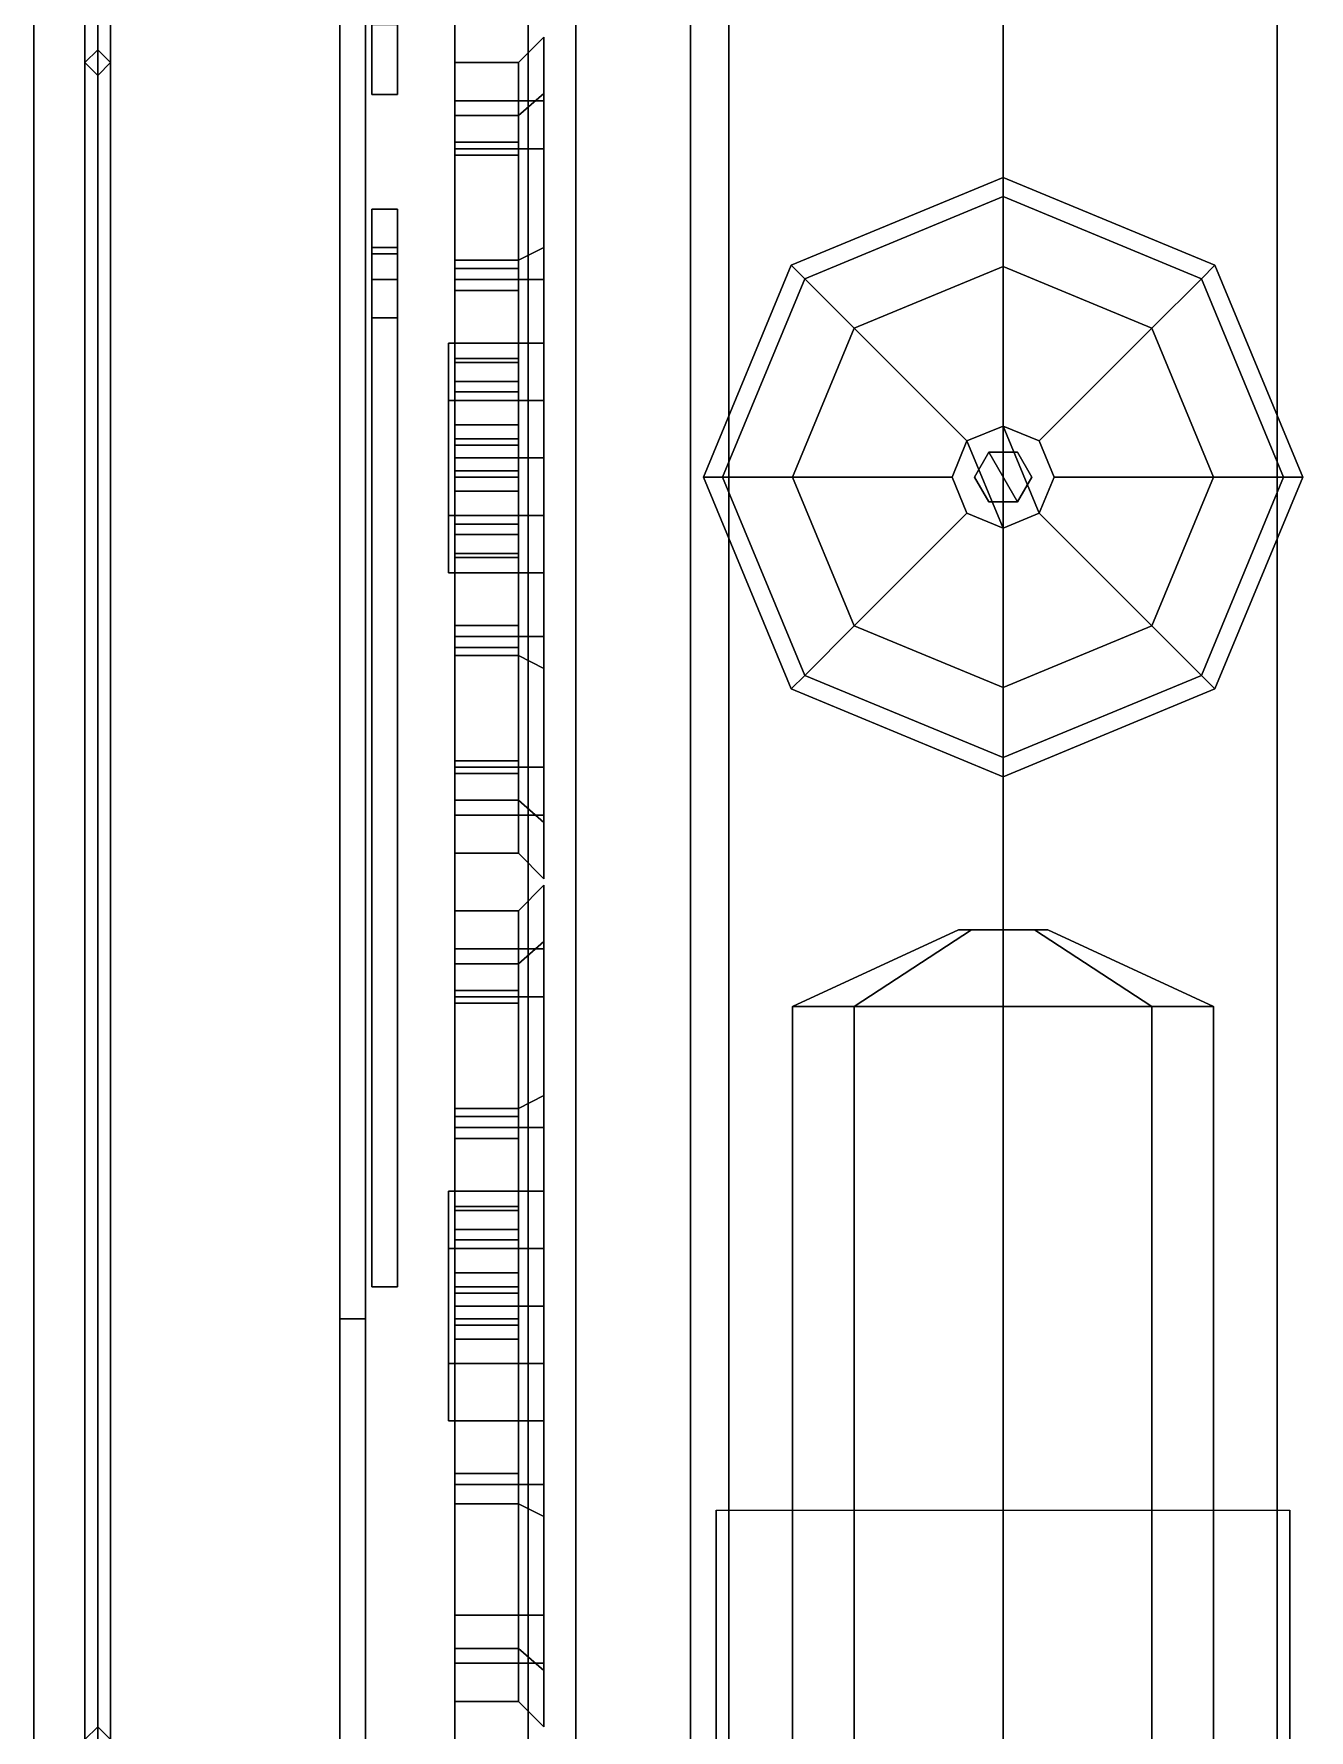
# Model space of a CAD drawing. Header units: millimetres. Extents: x -1.6 to 3, y -8.4 to 20.4.
# Drawn here: x -1.52 to 0.48, y 2.215 to 4.875 of the extents above; entities that cross this region are included whole.
import ezdxf

# ---------------------------------------------------------------- set-up
doc = ezdxf.new("R2010")
doc.units = ezdxf.units.MM
doc.layers.add('bars', color=1, linetype='Continuous')
doc.layers.add('wheels', color=2, linetype='Continuous')

msp = doc.modelspace()

# ---------------------------------------------------------------- linework, layer by layer
for points in [[(-1.42, 7.47, 2.52), (-1.44, 7.47, 2.5), (-1.44, 0.27, 2.5), (-1.42, 0.27, 2.52)], [(-1.44, 7.47, 2.5), (-1.42, 7.47, 2.48), (-1.42, 0.27, 2.48), (-1.44, 0.27, 2.5)], [(-1.44, 7.47, 2.06), (-1.42, 7.47, 2.04), (-1.42, 0.27, 2.04), (-1.44, 0.27, 2.06)], [(-1.42, 7.47, 2.08), (-1.44, 7.47, 2.06), (-1.44, 0.27, 2.06), (-1.42, 0.27, 2.08)], [(-1.4, 7.47, 2.5), (-1.42, 7.47, 2.52), (-1.42, 0.27, 2.52), (-1.4, 0.27, 2.5)], [(-1.42, 7.47, 2.48), (-1.4, 7.47, 2.5), (-1.4, 0.27, 2.5), (-1.42, 0.27, 2.48)], [(-1.42, 7.47, 2.04), (-1.4, 7.47, 2.06), (-1.4, 0.27, 2.06), (-1.42, 0.27, 2.04)], [(-1.4, 7.47, 2.06), (-1.42, 7.47, 2.08), (-1.42, 0.27, 2.08), (-1.4, 0.27, 2.06)], [(-0.86, 0.27, 2.04), (-0.7448, 0.27, 2.47), (-0.7448, 7.47, 2.47), (-0.86, 7.47, 2.04)], [(-0.7448, 0.27, 1.61), (-0.86, 0.27, 2.04), (-0.86, 7.47, 2.04), (-0.7448, 7.47, 1.61)], [(-0.7448, 0.27, 2.47), (-0.43, 0.27, 2.7848), (-0.43, 7.47, 2.7848), (-0.7448, 7.47, 2.47)], [(-0.43, 0.27, 1.2952), (-0.7448, 0.27, 1.61), (-0.7448, 7.47, 1.61), (-0.43, 7.47, 1.2952)], [(-0.43, 0.27, 2.7848), (0, 0.27, 2.9), (0, 7.47, 2.9), (-0.43, 7.47, 2.7848)], [(0, 0.27, 1.18), (-0.43, 0.27, 1.2952), (-0.43, 7.47, 1.2952), (0, 7.47, 1.18)], [(0, 0.27, 2.9), (0.43, 0.27, 2.7848), (0.43, 7.47, 2.7848), (0, 7.47, 2.9)], [(0.43, 0.27, 1.2952), (0, 0.27, 1.18), (0, 7.47, 1.18), (0.43, 7.47, 1.2952)], [(0.43, 0.27, 2.7848), (0.7448, 0.27, 2.47), (0.7448, 7.47, 2.47), (0.43, 7.47, 2.7848)], [(0.7448, 0.27, 1.61), (0.43, 0.27, 1.2952), (0.43, 7.47, 1.2952), (0.7448, 7.47, 1.61)], [(-1.52, 6.35, 1.59), (-1.52, 6.35, 1.47), (-1.52, 0.27, 1.47), (-1.52, 0.27, 1.59)], [(1.52, 0.27, 1.59), (1.52, 6.35, 1.59), (-1.52, 6.35, 1.59), (-1.52, 0.27, 1.59)], [(-1.52, 0.27, 1.47), (-1.52, 6.35, 1.47), (1.52, 6.35, 1.47), (1.52, 0.27, 1.47)], [(-0.67, 6.35, 1.23), (-0.67, 6.35, 0.33), (-0.67, 1.23, 0.33), (-0.67, 1.23, 1.23)], [(-0.49, 1.23, 1.23), (-0.49, 6.35, 1.23), (-0.67, 6.35, 1.23), (-0.67, 1.23, 1.23)], [(-0.67, 1.23, 0.33), (-0.67, 6.35, 0.33), (-0.49, 6.35, 0.33), (-0.49, 1.23, 0.33)], [(-0.49, 1.23, 0.33), (-0.49, 6.35, 0.33), (-0.49, 6.35, 1.23), (-0.49, 1.23, 1.23)], [(-1.42, 4.85, 1.59), (-1.44, 4.83, 1.59), (-1.44, 4.83, 2.5), (-1.42, 4.85, 2.48)], [(-1.4, 4.83, 1.59), (-1.42, 4.85, 1.59), (-1.42, 4.85, 2.48), (-1.4, 4.83, 2.5)], [(-1.44, 4.83, 1.59), (-1.42, 4.81, 1.59), (-1.42, 4.81, 2.48), (-1.44, 4.83, 2.5)], [(-1.42, 4.81, 1.59), (-1.4, 4.83, 1.59), (-1.4, 4.83, 2.5), (-1.42, 4.81, 2.48)], [(0, 4.65, 2.9), (-0.3323, 4.5123, 2.79), (-0.3323, 4.5123, 3.82), (0, 4.65, 3.82)], [(0, 4.65, 3.82), (-0.3323, 4.5123, 3.82), (-0.3111, 4.4911, 3.91), (0, 4.62, 3.91)], [(0.3323, 4.5123, 2.79), (0, 4.65, 2.9), (0, 4.65, 3.82), (0.3323, 4.5123, 3.82)], [(0.3323, 4.5123, 3.82), (0, 4.65, 3.82), (0, 4.62, 3.91), (0.3111, 4.4911, 3.91)], [(0, 4.62, 3.91), (-0.3111, 4.4911, 3.91), (-0.2333, 4.4133, 3.98), (0, 4.51, 3.98)], [(0.3111, 4.4911, 3.91), (0, 4.62, 3.91), (0, 4.51, 3.98), (0.2333, 4.4133, 3.98)], [(-0.3323, 4.5123, 2.79), (-0.47, 4.18, 2.71), (-0.47, 4.18, 3.82), (-0.3323, 4.5123, 3.82)], [(-0.3323, 4.5123, 3.82), (-0.47, 4.18, 3.82), (-0.44, 4.18, 3.91), (-0.3111, 4.4911, 3.91)], [(0, 4.51, 3.98), (-0.2333, 4.4133, 3.98), (-0.0566, 4.2366, 4.01), (0, 4.26, 4.01)], [(0.2333, 4.4133, 3.98), (0, 4.51, 3.98), (0, 4.26, 4.01), (0.0566, 4.2366, 4.01)], [(0.47, 4.18, 3.82), (0.3323, 4.5123, 3.82), (0.3111, 4.4911, 3.91), (0.44, 4.18, 3.91)], [(0.47, 4.18, 2.71), (0.3323, 4.5123, 2.79), (0.3323, 4.5123, 3.82), (0.47, 4.18, 3.82)], [(-0.3111, 4.4911, 3.91), (-0.44, 4.18, 3.91), (-0.33, 4.18, 3.98), (-0.2333, 4.4133, 3.98)], [(0.44, 4.18, 3.91), (0.3111, 4.4911, 3.91), (0.2333, 4.4133, 3.98), (0.33, 4.18, 3.98)], [(-0.2333, 4.4133, 3.98), (-0.33, 4.18, 3.98), (-0.08, 4.18, 4.01), (-0.0566, 4.2366, 4.01)], [(0.33, 4.18, 3.98), (0.2333, 4.4133, 3.98), (0.0566, 4.2366, 4.01), (0.08, 4.18, 4.01)], [(0, 4.26, 4.01), (-0.0566, 4.2366, 4.01), (-0.0566, 4.2366, 4.11), (0, 4.26, 4.11)], [(0.0566, 4.1234, 4.11), (0, 4.26, 4.11), (-0.0566, 4.2366, 4.11), (0, 4.1, 4.11)], [(0.0566, 4.2366, 4.01), (0, 4.26, 4.01), (0, 4.26, 4.11), (0.0566, 4.2366, 4.11)], [(0.08, 4.18, 4.11), (0.0566, 4.2366, 4.11), (0, 4.26, 4.11), (0.0566, 4.1234, 4.11)], [(-0.0566, 4.2366, 4.01), (-0.08, 4.18, 4.01), (-0.08, 4.18, 4.11), (-0.0566, 4.2366, 4.11)], [(0, 4.1, 4.11), (-0.0566, 4.2366, 4.11), (-0.08, 4.18, 4.11), (-0.0566, 4.1234, 4.11)], [(0.08, 4.18, 4.01), (0.0566, 4.2366, 4.01), (0.0566, 4.2366, 4.11), (0.08, 4.18, 4.11)], [(-0.0225, 4.219, 4.11), (-0.045, 4.18, 4.11), (-0.045, 4.18, 4.28), (-0.0225, 4.219, 4.28)], [(0.0225, 4.141, 4.28), (-0.0225, 4.219, 4.28), (-0.045, 4.18, 4.28), (-0.0225, 4.141, 4.28)], [(0.0225, 4.219, 4.11), (-0.0225, 4.219, 4.11), (-0.0225, 4.219, 4.28), (0.0225, 4.219, 4.28)], [(0.045, 4.18, 4.28), (0.0225, 4.219, 4.28), (-0.0225, 4.219, 4.28), (0.0225, 4.141, 4.28)], [(0.045, 4.18, 4.11), (0.0225, 4.219, 4.11), (0.0225, 4.219, 4.28), (0.045, 4.18, 4.28)], [(-0.47, 4.18, 2.71), (-0.3323, 3.8477, 2.79), (-0.3323, 3.8477, 3.82), (-0.47, 4.18, 3.82)], [(-0.47, 4.18, 3.82), (-0.3323, 3.8477, 3.82), (-0.3111, 3.8689, 3.91), (-0.44, 4.18, 3.91)], [(-0.44, 4.18, 3.91), (-0.3111, 3.8689, 3.91), (-0.2333, 3.9467, 3.98), (-0.33, 4.18, 3.98)], [(-0.33, 4.18, 3.98), (-0.2333, 3.9467, 3.98), (-0.0566, 4.1234, 4.01), (-0.08, 4.18, 4.01)], [(-0.08, 4.18, 4.01), (-0.0566, 4.1234, 4.01), (-0.0566, 4.1234, 4.11), (-0.08, 4.18, 4.11)], [(-0.045, 4.18, 4.11), (-0.0225, 4.141, 4.11), (-0.0225, 4.141, 4.28), (-0.045, 4.18, 4.28)], [(0.0225, 4.141, 4.11), (0.045, 4.18, 4.11), (0.045, 4.18, 4.28), (0.0225, 4.141, 4.28)], [(0.2333, 3.9467, 3.98), (0.33, 4.18, 3.98), (0.08, 4.18, 4.01), (0.0566, 4.1234, 4.01)], [(0.0566, 4.1234, 4.01), (0.08, 4.18, 4.01), (0.08, 4.18, 4.11), (0.0566, 4.1234, 4.11)], [(0.3111, 3.8689, 3.91), (0.44, 4.18, 3.91), (0.33, 4.18, 3.98), (0.2333, 3.9467, 3.98)], [(0.3323, 3.8477, 3.82), (0.47, 4.18, 3.82), (0.44, 4.18, 3.91), (0.3111, 3.8689, 3.91)], [(0.3323, 3.8477, 2.79), (0.47, 4.18, 2.71), (0.47, 4.18, 3.82), (0.3323, 3.8477, 3.82)], [(-0.2333, 3.9467, 3.98), (0, 3.85, 3.98), (0, 4.1, 4.01), (-0.0566, 4.1234, 4.01)], [(-0.0566, 4.1234, 4.01), (0, 4.1, 4.01), (0, 4.1, 4.11), (-0.0566, 4.1234, 4.11)], [(-0.0225, 4.141, 4.11), (0.0225, 4.141, 4.11), (0.0225, 4.141, 4.28), (-0.0225, 4.141, 4.28)], [(0, 3.85, 3.98), (0.2333, 3.9467, 3.98), (0.0566, 4.1234, 4.01), (0, 4.1, 4.01)], [(0, 4.1, 4.01), (0.0566, 4.1234, 4.01), (0.0566, 4.1234, 4.11), (0, 4.1, 4.11)], [(-0.3111, 3.8689, 3.91), (0, 3.74, 3.91), (0, 3.85, 3.98), (-0.2333, 3.9467, 3.98)], [(0, 3.74, 3.91), (0.3111, 3.8689, 3.91), (0.2333, 3.9467, 3.98), (0, 3.85, 3.98)], [(-0.3323, 3.8477, 3.82), (0, 3.71, 3.82), (0, 3.74, 3.91), (-0.3111, 3.8689, 3.91)], [(0, 3.71, 3.82), (0.3323, 3.8477, 3.82), (0.3111, 3.8689, 3.91), (0, 3.74, 3.91)], [(-0.3323, 3.8477, 2.79), (0, 3.71, 2.9), (0, 3.71, 3.82), (-0.3323, 3.8477, 3.82)], [(0, 3.71, 2.9), (0.3323, 3.8477, 2.79), (0.3323, 3.8477, 3.82), (0, 3.71, 3.82)], [(-0.33, 3.35, 3.27), (-0.2333, 3.35, 3.5033), (-0.0495, 3.47, 3.3195), (-0.07, 3.47, 3.27)], [(-0.2333, 3.35, 3.0367), (-0.33, 3.35, 3.27), (-0.07, 3.47, 3.27), (-0.0495, 3.47, 3.2205)], [(-0.2333, 3.35, 3.5033), (0, 3.35, 3.6), (0, 3.47, 3.34), (-0.0495, 3.47, 3.3195)], [(0, 3.35, 2.94), (-0.2333, 3.35, 3.0367), (-0.0495, 3.47, 3.2205), (0, 3.47, 3.2)], [(-0.0495, 3.47, 3.3195), (0.07, 3.47, 3.27), (0.0495, 3.47, 3.2205), (-0.07, 3.47, 3.27)], [(-0.07, 3.47, 3.27), (0.0495, 3.47, 3.2205), (0, 3.47, 3.2), (-0.0495, 3.47, 3.2205)], [(0, 3.47, 3.34), (0.0495, 3.47, 3.3195), (0.07, 3.47, 3.27), (-0.0495, 3.47, 3.3195)], [(0, 3.35, 3.6), (0.2333, 3.35, 3.5033), (0.0495, 3.47, 3.3195), (0, 3.47, 3.34)], [(0.2333, 3.35, 3.0367), (0, 3.35, 2.94), (0, 3.47, 3.2), (0.0495, 3.47, 3.2205)], [(0.2333, 3.35, 3.5033), (0.33, 3.35, 3.27), (0.07, 3.47, 3.27), (0.0495, 3.47, 3.3195)], [(0.33, 3.35, 3.27), (0.2333, 3.35, 3.0367), (0.0495, 3.47, 3.2205), (0.07, 3.47, 3.27)], [(-0.33, 1.09, 3.27), (-0.2333, 1.09, 3.5033), (-0.2333, 3.35, 3.5033), (-0.33, 3.35, 3.27)], [(-0.2333, 1.09, 3.0367), (-0.33, 1.09, 3.27), (-0.33, 3.35, 3.27), (-0.2333, 3.35, 3.0367)], [(-0.2333, 1.09, 3.5033), (0, 1.09, 3.6), (0, 3.35, 3.6), (-0.2333, 3.35, 3.5033)], [(0, 1.09, 2.94), (-0.2333, 1.09, 3.0367), (-0.2333, 3.35, 3.0367), (0, 3.35, 2.94)], [(0, 1.09, 3.6), (0.2333, 1.09, 3.5033), (0.2333, 3.35, 3.5033), (0, 3.35, 3.6)], [(0.2333, 1.09, 3.0367), (0, 1.09, 2.94), (0, 3.35, 2.94), (0.2333, 3.35, 3.0367)], [(0.2333, 1.09, 3.5033), (0.33, 1.09, 3.27), (0.33, 3.35, 3.27), (0.2333, 3.35, 3.5033)], [(0.33, 1.09, 3.27), (0.2333, 1.09, 3.0367), (0.2333, 3.35, 3.0367), (0.33, 3.35, 3.27)], [(-0.45, 2.56, 1.14), (-0.45, 0.9, 0.3), (-0.45, -0.19, 0.3), (-0.45, -0.19, 1.14)], [(0.45, 2.56, 1.14), (0.45, 0.9, 0.3), (-0.45, 0.9, 0.3), (-0.45, 2.56, 1.14)], [(0.45, -0.19, 0.3), (0.45, 0.9, 0.3), (0.45, 2.56, 1.14), (0.45, -0.19, 1.14)], [(-1.42, 2.22, 1.59), (-1.44, 2.2, 1.59), (-1.44, 2.2, 2.5), (-1.42, 2.22, 2.48)], [(-1.4, 2.2, 1.59), (-1.42, 2.22, 1.59), (-1.42, 2.22, 2.48), (-1.4, 2.2, 2.5)]]:
    msp.add_3dface(points)
at = {"layer": 'bars'}
for points in [[(-1, 2.86, 0.65), (-1, 5.8, 0.76), (-1.04, 5.8, 0.76), (-1.04, 2.86, 0.65)], [(-1.04, 2.86, 0.57), (-1.04, 5.8, 0.67), (-1, 5.8, 0.67), (-1, 2.86, 0.57)], [(-1.04, 5.8, 0.76), (-1.04, 5.8, 0.67), (-1.04, 2.86, 0.57), (-1.04, 2.86, 0.65)], [(-1, 2.86, 0.57), (-1, 5.8, 0.67), (-1, 5.8, 0.76), (-1, 2.86, 0.65)], [(-0.99, 4.78, 1.47), (-0.99, 4.89, 1.47), (-0.99, 4.89, 0.95), (-0.99, 4.78, 0.95)], [(-0.99, 4.78, 0.95), (-0.99, 4.89, 0.95), (-0.95, 4.89, 0.95), (-0.95, 4.78, 0.95)], [(-0.95, 4.89, 0.95), (-0.95, 4.89, 1.47), (-0.95, 4.78, 1.47), (-0.95, 4.78, 0.95)], [(-0.95, 4.78, 0.95), (-0.95, 4.78, 1.47), (-0.99, 4.78, 1.47), (-0.99, 4.78, 0.95)], [(-0.99, 4.6, 0.9), (-0.99, 4.54, 1.17), (-0.95, 4.54, 1.17), (-0.95, 4.6, 0.9)], [(-0.99, 4.43, 1.17), (-0.99, 4.54, 1.17), (-0.99, 4.6, 0.9), (-0.99, 4.49, 0.87)], [(-0.99, 4.49, 0.87), (-0.99, 4.6, 0.9), (-0.95, 4.6, 0.9), (-0.95, 4.49, 0.87)], [(-0.95, 4.6, 0.9), (-0.95, 4.54, 1.17), (-0.95, 4.43, 1.17), (-0.95, 4.49, 0.87)], [(-0.99, 4.43, 1.47), (-0.99, 4.54, 1.47), (-0.99, 4.54, 1.17), (-0.99, 4.43, 1.17)], [(-0.99, 4.54, 1.17), (-0.99, 4.54, 1.47), (-0.95, 4.54, 1.47), (-0.95, 4.54, 1.17)], [(-0.95, 2.91, 0.47), (-0.95, 4.53, 0.85), (-0.99, 4.53, 0.85), (-0.99, 2.91, 0.47)], [(-0.99, 4.53, 0.85), (-0.99, 4.53, 0.76), (-0.99, 2.91, 0.39), (-0.99, 2.91, 0.47)], [(-0.99, 2.91, 0.39), (-0.99, 4.53, 0.76), (-0.95, 4.53, 0.76), (-0.95, 2.91, 0.39)], [(-0.95, 4.53, 0.85), (-0.95, 4.53, 0.76), (-0.99, 4.53, 0.76), (-0.99, 4.53, 0.85)], [(-0.95, 4.54, 1.17), (-0.95, 4.54, 1.47), (-0.95, 4.43, 1.47), (-0.95, 4.43, 1.17)], [(-0.95, 2.91, 0.39), (-0.95, 4.53, 0.76), (-0.95, 4.53, 0.85), (-0.95, 2.91, 0.47)], [(-0.95, 4.49, 0.87), (-0.95, 4.43, 1.17), (-0.99, 4.43, 1.17), (-0.99, 4.49, 0.87)], [(-0.95, 4.43, 1.17), (-0.95, 4.43, 1.47), (-0.99, 4.43, 1.47), (-0.99, 4.43, 1.17)], [(-0.99, 2.91, 0.47), (-0.99, 2.91, 0.39), (-0.95, 2.91, 0.39), (-0.95, 2.91, 0.47)], [(-1, 1.83, 0.65), (-1, 2.86, 0.65), (-1.04, 2.86, 0.65), (-1.04, 1.83, 0.65)], [(-1.04, 1.83, 0.57), (-1.04, 2.86, 0.57), (-1, 2.86, 0.57), (-1, 1.83, 0.57)], [(-1.04, 2.86, 0.65), (-1.04, 2.86, 0.57), (-1.04, 1.83, 0.57), (-1.04, 1.83, 0.65)], [(-1, 1.83, 0.57), (-1, 2.86, 0.57), (-1, 2.86, 0.65), (-1, 1.83, 0.65)]]:
    msp.add_3dface(points, dxfattribs=at)
at = {"layer": 'wheels'}
for points in [[(-0.76, 4.7469, 0.31), (-0.76, 4.83, 0.62), (-0.72, 4.87, 0.62), (-0.72, 4.7816, 0.29)], [(-0.76, 4.83, 0.62), (-0.76, 4.7469, 0.93), (-0.72, 4.7816, 0.95), (-0.72, 4.87, 0.62)], [(-0.72, 4.7816, 0.29), (-0.72, 4.87, 0.62), (-0.72, 4.77, 0.62), (-0.72, 4.695, 0.34)], [(-0.72, 4.87, 0.62), (-0.72, 4.7816, 0.95), (-0.72, 4.695, 0.9), (-0.72, 4.77, 0.62)], [(-0.86, 4.7469, 0.31), (-0.86, 4.83, 0.62), (-0.76, 4.83, 0.62), (-0.76, 4.7469, 0.31)], [(-0.86, 4.695, 0.34), (-0.86, 4.77, 0.62), (-0.86, 4.83, 0.62), (-0.86, 4.7469, 0.31)], [(-0.86, 4.83, 0.62), (-0.86, 4.7469, 0.93), (-0.76, 4.7469, 0.93), (-0.76, 4.83, 0.62)], [(-0.86, 4.77, 0.62), (-0.86, 4.695, 0.9), (-0.86, 4.7469, 0.93), (-0.86, 4.83, 0.62)], [(-0.86, 4.77, 0.62), (-0.86, 4.695, 0.34), (-0.72, 4.695, 0.34), (-0.72, 4.77, 0.62)], [(-0.76, 4.77, 0.6), (-0.76, 4.3659, 0.5901), (-0.86, 4.3659, 0.5901), (-0.86, 4.77, 0.6)], [(-0.86, 4.77, 0.64), (-0.86, 4.3659, 0.6499), (-0.76, 4.3659, 0.6499), (-0.76, 4.77, 0.64)], [(-0.86, 4.77, 0.6), (-0.86, 4.3659, 0.5901), (-0.86, 4.3659, 0.6499), (-0.86, 4.77, 0.64)], [(-0.86, 4.695, 0.9), (-0.86, 4.77, 0.62), (-0.72, 4.77, 0.62), (-0.72, 4.695, 0.9)], [(-0.76, 4.52, 0.0831), (-0.76, 4.7469, 0.31), (-0.72, 4.7816, 0.29), (-0.72, 4.54, 0.0484)], [(-0.76, 4.7469, 0.93), (-0.76, 4.52, 1.1569), (-0.72, 4.54, 1.1916), (-0.72, 4.7816, 0.95)], [(-0.76, 4.3659, 0.6499), (-0.76, 4.3659, 0.5901), (-0.76, 4.77, 0.6), (-0.76, 4.77, 0.64)], [(-0.72, 4.54, 0.0484), (-0.72, 4.7816, 0.29), (-0.72, 4.695, 0.34), (-0.72, 4.49, 0.135)], [(-0.72, 4.7816, 0.95), (-0.72, 4.54, 1.1916), (-0.72, 4.49, 1.105), (-0.72, 4.695, 0.9)], [(-0.86, 4.52, 0.0831), (-0.86, 4.7469, 0.31), (-0.76, 4.7469, 0.31), (-0.76, 4.52, 0.0831)], [(-0.86, 4.49, 0.135), (-0.86, 4.695, 0.34), (-0.86, 4.7469, 0.31), (-0.86, 4.52, 0.0831)], [(-0.86, 4.7469, 0.93), (-0.86, 4.52, 1.1569), (-0.76, 4.52, 1.1569), (-0.76, 4.7469, 0.93)], [(-0.86, 4.695, 0.9), (-0.86, 4.49, 1.105), (-0.86, 4.52, 1.1569), (-0.86, 4.7469, 0.93)], [(-0.86, 4.705, 0.3573), (-0.86, 4.3599, 0.5679), (-0.76, 4.3599, 0.5679), (-0.76, 4.705, 0.3573)], [(-0.86, 4.685, 0.3227), (-0.86, 4.3301, 0.5162), (-0.86, 4.3599, 0.5679), (-0.86, 4.705, 0.3573)], [(-0.76, 4.705, 0.8827), (-0.76, 4.3599, 0.6721), (-0.86, 4.3599, 0.6721), (-0.86, 4.705, 0.8827)], [(-0.86, 4.705, 0.8827), (-0.86, 4.3599, 0.6721), (-0.86, 4.3301, 0.7238), (-0.86, 4.685, 0.9173)], [(-0.86, 4.695, 0.34), (-0.86, 4.49, 0.135), (-0.72, 4.49, 0.135), (-0.72, 4.695, 0.34)], [(-0.86, 4.49, 1.105), (-0.86, 4.695, 0.9), (-0.72, 4.695, 0.9), (-0.72, 4.49, 1.105)], [(-0.76, 4.685, 0.3227), (-0.76, 4.3301, 0.5162), (-0.86, 4.3301, 0.5162), (-0.86, 4.685, 0.3227)], [(-0.86, 4.685, 0.9173), (-0.86, 4.3301, 0.7238), (-0.76, 4.3301, 0.7238), (-0.76, 4.685, 0.9173)], [(-0.76, 4.3599, 0.5679), (-0.76, 4.3301, 0.5162), (-0.76, 4.685, 0.3227), (-0.76, 4.705, 0.3573)], [(-0.76, 4.3301, 0.7238), (-0.76, 4.3599, 0.6721), (-0.76, 4.705, 0.8827), (-0.76, 4.685, 0.9173)], [(-0.76, 4.21), (-0.76, 4.52, 0.0831), (-0.72, 4.54, 0.0484), (-0.72, 4.21, -0.04)], [(-0.76, 4.52, 1.1569), (-0.76, 4.21, 1.24), (-0.72, 4.21, 1.28), (-0.72, 4.54, 1.1916)], [(-0.72, 4.21, -0.04), (-0.72, 4.54, 0.0484), (-0.72, 4.49, 0.135), (-0.72, 4.21, 0.06)], [(-0.72, 4.54, 1.1916), (-0.72, 4.21, 1.28), (-0.72, 4.21, 1.18), (-0.72, 4.49, 1.105)], [(-0.86, 4.21), (-0.86, 4.52, 0.0831), (-0.76, 4.52, 0.0831), (-0.76, 4.21)], [(-0.86, 4.21, 0.06), (-0.86, 4.49, 0.135), (-0.86, 4.52, 0.0831), (-0.86, 4.21)], [(-0.86, 4.52, 1.1569), (-0.86, 4.21, 1.24), (-0.76, 4.21, 1.24), (-0.76, 4.52, 1.1569)], [(-0.86, 4.49, 1.105), (-0.86, 4.21, 1.18), (-0.86, 4.21, 1.24), (-0.86, 4.52, 1.1569)], [(-0.86, 4.5073, 0.145), (-0.86, 4.3138, 0.4999), (-0.76, 4.3138, 0.4999), (-0.76, 4.5073, 0.145)], [(-0.86, 4.4727, 0.125), (-0.86, 4.2621, 0.4701), (-0.86, 4.3138, 0.4999), (-0.86, 4.5073, 0.145)], [(-0.76, 4.5073, 1.095), (-0.76, 4.3138, 0.7401), (-0.86, 4.3138, 0.7401), (-0.86, 4.5073, 1.095)], [(-0.86, 4.5073, 1.095), (-0.86, 4.3138, 0.7401), (-0.86, 4.2621, 0.7699), (-0.86, 4.4727, 1.115)], [(-0.76, 4.3138, 0.4999), (-0.76, 4.2621, 0.4701), (-0.76, 4.4727, 0.125), (-0.76, 4.5073, 0.145)], [(-0.76, 4.2621, 0.7699), (-0.76, 4.3138, 0.7401), (-0.76, 4.5073, 1.095), (-0.76, 4.4727, 1.115)], [(-0.86, 4.49, 0.135), (-0.86, 4.21, 0.06), (-0.72, 4.21, 0.06), (-0.72, 4.49, 0.135)], [(-0.86, 4.21, 1.18), (-0.86, 4.49, 1.105), (-0.72, 4.49, 1.105), (-0.72, 4.21, 1.18)], [(-0.76, 4.4727, 0.125), (-0.76, 4.2621, 0.4701), (-0.86, 4.2621, 0.4701), (-0.86, 4.4727, 0.125)], [(-0.86, 4.4727, 1.115), (-0.86, 4.2621, 0.7699), (-0.76, 4.2621, 0.7699), (-0.76, 4.4727, 1.115)], [(-0.87, 4.3, 0.4641), (-0.87, 4.39, 0.62), (-0.72, 4.39, 0.62), (-0.72, 4.3, 0.4641)], [(-0.87, 4.3, 0.4641), (-0.87, 4.12, 0.4641), (-0.87, 4.03, 0.62), (-0.87, 4.39, 0.62)], [(-0.87, 4.39, 0.62), (-0.87, 4.3, 0.7759), (-0.72, 4.3, 0.7759), (-0.72, 4.39, 0.62)], [(-0.87, 4.39, 0.62), (-0.87, 4.03, 0.62), (-0.87, 4.12, 0.7759), (-0.87, 4.3, 0.7759)], [(-0.87, 4.12, 0.4641), (-0.87, 4.3, 0.4641), (-0.72, 4.3, 0.4641), (-0.72, 4.12, 0.4641)], [(-0.87, 4.3, 0.7759), (-0.87, 4.12, 0.7759), (-0.72, 4.12, 0.7759), (-0.72, 4.3, 0.7759)], [(-0.86, 4.23, 0.06), (-0.86, 4.2399, 0.4641), (-0.76, 4.2399, 0.4641), (-0.76, 4.23, 0.06)], [(-0.86, 4.19, 0.06), (-0.86, 4.1801, 0.4641), (-0.86, 4.2399, 0.4641), (-0.86, 4.23, 0.06)], [(-0.86, 4.23, 1.18), (-0.86, 4.2399, 0.7759), (-0.86, 4.1801, 0.7759), (-0.86, 4.19, 1.18)], [(-0.76, 4.23, 1.18), (-0.76, 4.2399, 0.7759), (-0.86, 4.2399, 0.7759), (-0.86, 4.23, 1.18)], [(-0.76, 4.2399, 0.4641), (-0.76, 4.1801, 0.4641), (-0.76, 4.19, 0.06), (-0.76, 4.23, 0.06)], [(-0.76, 4.1801, 0.7759), (-0.76, 4.2399, 0.7759), (-0.76, 4.23, 1.18), (-0.76, 4.19, 1.18)], [(-0.86, 3.9, 0.0831), (-0.86, 4.21), (-0.76, 4.21), (-0.76, 3.9, 0.0831)], [(-0.86, 4.21, 0.06), (-0.86, 3.93, 0.135), (-0.72, 3.93, 0.135), (-0.72, 4.21, 0.06)], [(-0.86, 3.93, 0.135), (-0.86, 4.21, 0.06), (-0.86, 4.21), (-0.86, 3.9, 0.0831)], [(-0.86, 4.21, 1.24), (-0.86, 3.9, 1.1569), (-0.76, 3.9, 1.1569), (-0.76, 4.21, 1.24)], [(-0.86, 3.93, 1.105), (-0.86, 4.21, 1.18), (-0.72, 4.21, 1.18), (-0.72, 3.93, 1.105)], [(-0.86, 4.21, 1.18), (-0.86, 3.93, 1.105), (-0.86, 3.9, 1.1569), (-0.86, 4.21, 1.24)], [(-0.76, 3.9, 0.0831), (-0.76, 4.21), (-0.72, 4.21, -0.04), (-0.72, 3.88, 0.0484)], [(-0.76, 4.21, 1.24), (-0.76, 3.9, 1.1569), (-0.72, 3.88, 1.1916), (-0.72, 4.21, 1.28)], [(-0.72, 3.88, 0.0484), (-0.72, 4.21, -0.04), (-0.72, 4.21, 0.06), (-0.72, 3.93, 0.135)], [(-0.72, 4.21, 1.28), (-0.72, 3.88, 1.1916), (-0.72, 3.93, 1.105), (-0.72, 4.21, 1.18)], [(-0.76, 4.19, 0.06), (-0.76, 4.1801, 0.4641), (-0.86, 4.1801, 0.4641), (-0.86, 4.19, 0.06)], [(-0.86, 4.19, 1.18), (-0.86, 4.1801, 0.7759), (-0.76, 4.1801, 0.7759), (-0.76, 4.19, 1.18)], [(-0.86, 3.9127, 0.145), (-0.86, 4.1062, 0.4999), (-0.86, 4.1579, 0.4701), (-0.86, 3.9473, 0.125)], [(-0.86, 3.9473, 0.125), (-0.86, 4.1579, 0.4701), (-0.76, 4.1579, 0.4701), (-0.76, 3.9473, 0.125)], [(-0.76, 3.9473, 1.115), (-0.76, 4.1579, 0.7699), (-0.86, 4.1579, 0.7699), (-0.86, 3.9473, 1.115)], [(-0.86, 3.9473, 1.115), (-0.86, 4.1579, 0.7699), (-0.86, 4.1062, 0.7401), (-0.86, 3.9127, 1.095)], [(-0.76, 4.1579, 0.4701), (-0.76, 4.1062, 0.4999), (-0.76, 3.9127, 0.145), (-0.76, 3.9473, 0.125)], [(-0.76, 4.1062, 0.7401), (-0.76, 4.1579, 0.7699), (-0.76, 3.9473, 1.115), (-0.76, 3.9127, 1.095)], [(-0.87, 4.03, 0.62), (-0.87, 4.12, 0.4641), (-0.72, 4.12, 0.4641), (-0.72, 4.03, 0.62)], [(-0.87, 4.12, 0.7759), (-0.87, 4.03, 0.62), (-0.72, 4.03, 0.62), (-0.72, 4.12, 0.7759)], [(-0.76, 3.9127, 0.145), (-0.76, 4.1062, 0.4999), (-0.86, 4.1062, 0.4999), (-0.86, 3.9127, 0.145)], [(-0.86, 3.9127, 1.095), (-0.86, 4.1062, 0.7401), (-0.76, 4.1062, 0.7401), (-0.76, 3.9127, 1.095)], [(-0.86, 3.735, 0.3227), (-0.86, 4.0899, 0.5162), (-0.76, 4.0899, 0.5162), (-0.76, 3.735, 0.3227)], [(-0.86, 3.715, 0.3573), (-0.86, 4.0601, 0.5679), (-0.86, 4.0899, 0.5162), (-0.86, 3.735, 0.3227)], [(-0.76, 3.735, 0.9173), (-0.76, 4.0899, 0.7238), (-0.86, 4.0899, 0.7238), (-0.86, 3.735, 0.9173)], [(-0.86, 3.735, 0.9173), (-0.86, 4.0899, 0.7238), (-0.86, 4.0601, 0.6721), (-0.86, 3.715, 0.8827)], [(-0.76, 4.0899, 0.5162), (-0.76, 4.0601, 0.5679), (-0.76, 3.715, 0.3573), (-0.76, 3.735, 0.3227)], [(-0.76, 4.0601, 0.6721), (-0.76, 4.0899, 0.7238), (-0.76, 3.735, 0.9173), (-0.76, 3.715, 0.8827)], [(-0.76, 3.715, 0.3573), (-0.76, 4.0601, 0.5679), (-0.86, 4.0601, 0.5679), (-0.86, 3.715, 0.3573)], [(-0.86, 3.715, 0.8827), (-0.86, 4.0601, 0.6721), (-0.76, 4.0601, 0.6721), (-0.76, 3.715, 0.8827)], [(-0.76, 3.65, 0.64), (-0.76, 4.0541, 0.6499), (-0.86, 4.0541, 0.6499), (-0.86, 3.65, 0.64)], [(-0.86, 3.65, 0.6), (-0.86, 4.0541, 0.5901), (-0.76, 4.0541, 0.5901), (-0.76, 3.65, 0.6)], [(-0.86, 3.65, 0.64), (-0.86, 4.0541, 0.6499), (-0.86, 4.0541, 0.5901), (-0.86, 3.65, 0.6)], [(-0.76, 4.0541, 0.5901), (-0.76, 4.0541, 0.6499), (-0.76, 3.65, 0.64), (-0.76, 3.65, 0.6)], [(-0.86, 3.7196, 0.8799), (-0.86, 3.9667, 0.7291), (-0.86, 3.9421, 0.6471), (-0.86, 3.6554, 0.6401)], [(-0.86, 3.6554, 0.5999), (-0.86, 3.9448, 0.5928), (-0.86, 3.9645, 0.5096), (-0.86, 3.7196, 0.3601)], [(-0.76, 3.7196, 0.3601), (-0.76, 3.9667, 0.5109), (-0.76, 3.9421, 0.5929), (-0.76, 3.6554, 0.5999)], [(-0.76, 3.6554, 0.6401), (-0.76, 3.9448, 0.6472), (-0.76, 3.9645, 0.7304), (-0.76, 3.7196, 0.8799)], [(-0.86, 3.93, 0.135), (-0.86, 3.725, 0.34), (-0.72, 3.725, 0.34), (-0.72, 3.93, 0.135)], [(-0.86, 3.725, 0.34), (-0.86, 3.93, 0.135), (-0.86, 3.9, 0.0831), (-0.86, 3.6731, 0.31)], [(-0.86, 3.725, 0.9), (-0.86, 3.93, 1.105), (-0.72, 3.93, 1.105), (-0.72, 3.725, 0.9)], [(-0.86, 3.93, 1.105), (-0.86, 3.725, 0.9), (-0.86, 3.6731, 0.93), (-0.86, 3.9, 1.1569)], [(-0.72, 3.6384, 0.29), (-0.72, 3.88, 0.0484), (-0.72, 3.93, 0.135), (-0.72, 3.725, 0.34)], [(-0.72, 3.88, 1.1916), (-0.72, 3.6384, 0.95), (-0.72, 3.725, 0.9), (-0.72, 3.93, 1.105)], [(-0.86, 3.6731, 0.31), (-0.86, 3.9, 0.0831), (-0.76, 3.9, 0.0831), (-0.76, 3.6731, 0.31)], [(-0.86, 3.9, 1.1569), (-0.86, 3.6731, 0.93), (-0.76, 3.6731, 0.93), (-0.76, 3.9, 1.1569)], [(-0.76, 3.6731, 0.31), (-0.76, 3.9, 0.0831), (-0.72, 3.88, 0.0484), (-0.72, 3.6384, 0.29)], [(-0.76, 3.9, 1.1569), (-0.76, 3.6731, 0.93), (-0.72, 3.6384, 0.95), (-0.72, 3.88, 1.1916)], [(-0.86, 3.725, 0.34), (-0.86, 3.65, 0.62), (-0.72, 3.65, 0.62), (-0.72, 3.725, 0.34)], [(-0.86, 3.65, 0.62), (-0.86, 3.725, 0.34), (-0.86, 3.6731, 0.31), (-0.86, 3.59, 0.62)], [(-0.86, 3.65, 0.62), (-0.86, 3.725, 0.9), (-0.72, 3.725, 0.9), (-0.72, 3.65, 0.62)], [(-0.86, 3.725, 0.9), (-0.86, 3.65, 0.62), (-0.86, 3.59, 0.62), (-0.86, 3.6731, 0.93)], [(-0.72, 3.55, 0.62), (-0.72, 3.6384, 0.29), (-0.72, 3.725, 0.34), (-0.72, 3.65, 0.62)], [(-0.72, 3.6384, 0.95), (-0.72, 3.55, 0.62), (-0.72, 3.65, 0.62), (-0.72, 3.725, 0.9)], [(-0.86, 3.59, 0.62), (-0.86, 3.6731, 0.31), (-0.76, 3.6731, 0.31), (-0.76, 3.59, 0.62)], [(-0.86, 3.6731, 0.93), (-0.86, 3.59, 0.62), (-0.76, 3.59, 0.62), (-0.76, 3.6731, 0.93)], [(-0.76, 3.59, 0.62), (-0.76, 3.6731, 0.31), (-0.72, 3.6384, 0.29), (-0.72, 3.55, 0.62)], [(-0.76, 3.6731, 0.93), (-0.76, 3.59, 0.62), (-0.72, 3.55, 0.62), (-0.72, 3.6384, 0.95)], [(-0.76, 3.4169, 0.31), (-0.76, 3.5, 0.62), (-0.72, 3.54, 0.62), (-0.72, 3.4516, 0.29)], [(-0.76, 3.5, 0.62), (-0.76, 3.4169, 0.93), (-0.72, 3.4516, 0.95), (-0.72, 3.54, 0.62)], [(-0.72, 3.4516, 0.29), (-0.72, 3.54, 0.62), (-0.72, 3.44, 0.62), (-0.72, 3.365, 0.34)], [(-0.72, 3.54, 0.62), (-0.72, 3.4516, 0.95), (-0.72, 3.365, 0.9), (-0.72, 3.44, 0.62)], [(-0.86, 3.4169, 0.31), (-0.86, 3.5, 0.62), (-0.76, 3.5, 0.62), (-0.76, 3.4169, 0.31)], [(-0.86, 3.365, 0.34), (-0.86, 3.44, 0.62), (-0.86, 3.5, 0.62), (-0.86, 3.4169, 0.31)], [(-0.86, 3.5, 0.62), (-0.86, 3.4169, 0.93), (-0.76, 3.4169, 0.93), (-0.76, 3.5, 0.62)], [(-0.86, 3.44, 0.62), (-0.86, 3.365, 0.9), (-0.86, 3.4169, 0.93), (-0.86, 3.5, 0.62)], [(-0.86, 3.44, 0.62), (-0.86, 3.365, 0.34), (-0.72, 3.365, 0.34), (-0.72, 3.44, 0.62)], [(-0.76, 3.44, 0.6), (-0.76, 3.0359, 0.5901), (-0.86, 3.0359, 0.5901), (-0.86, 3.44, 0.6)], [(-0.86, 3.44, 0.64), (-0.86, 3.0359, 0.6499), (-0.76, 3.0359, 0.6499), (-0.76, 3.44, 0.64)], [(-0.86, 3.44, 0.6), (-0.86, 3.0359, 0.5901), (-0.86, 3.0359, 0.6499), (-0.86, 3.44, 0.64)], [(-0.86, 3.365, 0.9), (-0.86, 3.44, 0.62), (-0.72, 3.44, 0.62), (-0.72, 3.365, 0.9)], [(-0.76, 3.19, 0.0831), (-0.76, 3.4169, 0.31), (-0.72, 3.4516, 0.29), (-0.72, 3.21, 0.0484)], [(-0.76, 3.4169, 0.93), (-0.76, 3.19, 1.1569), (-0.72, 3.21, 1.1916), (-0.72, 3.4516, 0.95)], [(-0.76, 3.0359, 0.6499), (-0.76, 3.0359, 0.5901), (-0.76, 3.44, 0.6), (-0.76, 3.44, 0.64)], [(-0.72, 3.21, 0.0484), (-0.72, 3.4516, 0.29), (-0.72, 3.365, 0.34), (-0.72, 3.16, 0.135)], [(-0.72, 3.4516, 0.95), (-0.72, 3.21, 1.1916), (-0.72, 3.16, 1.105), (-0.72, 3.365, 0.9)], [(-0.86, 3.19, 0.0831), (-0.86, 3.4169, 0.31), (-0.76, 3.4169, 0.31), (-0.76, 3.19, 0.0831)], [(-0.86, 3.16, 0.135), (-0.86, 3.365, 0.34), (-0.86, 3.4169, 0.31), (-0.86, 3.19, 0.0831)], [(-0.86, 3.4169, 0.93), (-0.86, 3.19, 1.1569), (-0.76, 3.19, 1.1569), (-0.76, 3.4169, 0.93)], [(-0.86, 3.365, 0.9), (-0.86, 3.16, 1.105), (-0.86, 3.19, 1.1569), (-0.86, 3.4169, 0.93)], [(-0.86, 3.375, 0.3573), (-0.86, 3.0299, 0.5679), (-0.76, 3.0299, 0.5679), (-0.76, 3.375, 0.3573)], [(-0.86, 3.355, 0.3227), (-0.86, 3.0001, 0.5162), (-0.86, 3.0299, 0.5679), (-0.86, 3.375, 0.3573)], [(-0.76, 3.375, 0.8827), (-0.76, 3.0299, 0.6721), (-0.86, 3.0299, 0.6721), (-0.86, 3.375, 0.8827)], [(-0.86, 3.375, 0.8827), (-0.86, 3.0299, 0.6721), (-0.86, 3.0001, 0.7238), (-0.86, 3.355, 0.9173)], [(-0.86, 3.365, 0.34), (-0.86, 3.16, 0.135), (-0.72, 3.16, 0.135), (-0.72, 3.365, 0.34)], [(-0.86, 3.16, 1.105), (-0.86, 3.365, 0.9), (-0.72, 3.365, 0.9), (-0.72, 3.16, 1.105)], [(-0.76, 3.355, 0.3227), (-0.76, 3.0001, 0.5162), (-0.86, 3.0001, 0.5162), (-0.86, 3.355, 0.3227)], [(-0.86, 3.355, 0.9173), (-0.86, 3.0001, 0.7238), (-0.76, 3.0001, 0.7238), (-0.76, 3.355, 0.9173)], [(-0.76, 3.0299, 0.5679), (-0.76, 3.0001, 0.5162), (-0.76, 3.355, 0.3227), (-0.76, 3.375, 0.3573)], [(-0.76, 3.0001, 0.7238), (-0.76, 3.0299, 0.6721), (-0.76, 3.375, 0.8827), (-0.76, 3.355, 0.9173)], [(-0.76, 2.88), (-0.76, 3.19, 0.0831), (-0.72, 3.21, 0.0484), (-0.72, 2.88, -0.04)], [(-0.76, 3.19, 1.1569), (-0.76, 2.88, 1.24), (-0.72, 2.88, 1.28), (-0.72, 3.21, 1.1916)], [(-0.72, 2.88, -0.04), (-0.72, 3.21, 0.0484), (-0.72, 3.16, 0.135), (-0.72, 2.88, 0.06)], [(-0.72, 3.21, 1.1916), (-0.72, 2.88, 1.28), (-0.72, 2.88, 1.18), (-0.72, 3.16, 1.105)], [(-0.86, 2.88), (-0.86, 3.19, 0.0831), (-0.76, 3.19, 0.0831), (-0.76, 2.88)], [(-0.86, 2.88, 0.06), (-0.86, 3.16, 0.135), (-0.86, 3.19, 0.0831), (-0.86, 2.88)], [(-0.86, 3.19, 1.1569), (-0.86, 2.88, 1.24), (-0.76, 2.88, 1.24), (-0.76, 3.19, 1.1569)], [(-0.86, 3.16, 1.105), (-0.86, 2.88, 1.18), (-0.86, 2.88, 1.24), (-0.86, 3.19, 1.1569)], [(-0.86, 3.1773, 0.145), (-0.86, 2.9838, 0.4999), (-0.76, 2.9838, 0.4999), (-0.76, 3.1773, 0.145)], [(-0.86, 3.1427, 0.125), (-0.86, 2.9321, 0.4701), (-0.86, 2.9838, 0.4999), (-0.86, 3.1773, 0.145)], [(-0.76, 3.1773, 1.095), (-0.76, 2.9838, 0.7401), (-0.86, 2.9838, 0.7401), (-0.86, 3.1773, 1.095)], [(-0.86, 3.1773, 1.095), (-0.86, 2.9838, 0.7401), (-0.86, 2.9321, 0.7699), (-0.86, 3.1427, 1.115)], [(-0.76, 2.9838, 0.4999), (-0.76, 2.9321, 0.4701), (-0.76, 3.1427, 0.125), (-0.76, 3.1773, 0.145)], [(-0.76, 2.9321, 0.7699), (-0.76, 2.9838, 0.7401), (-0.76, 3.1773, 1.095), (-0.76, 3.1427, 1.115)], [(-0.86, 3.16, 0.135), (-0.86, 2.88, 0.06), (-0.72, 2.88, 0.06), (-0.72, 3.16, 0.135)], [(-0.86, 2.88, 1.18), (-0.86, 3.16, 1.105), (-0.72, 3.16, 1.105), (-0.72, 2.88, 1.18)], [(-0.76, 3.1427, 0.125), (-0.76, 2.9321, 0.4701), (-0.86, 2.9321, 0.4701), (-0.86, 3.1427, 0.125)], [(-0.86, 3.1427, 1.115), (-0.86, 2.9321, 0.7699), (-0.76, 2.9321, 0.7699), (-0.76, 3.1427, 1.115)], [(-0.87, 2.97, 0.4641), (-0.87, 3.06, 0.62), (-0.72, 3.06, 0.62), (-0.72, 2.97, 0.4641)], [(-0.87, 2.97, 0.4641), (-0.87, 2.79, 0.4641), (-0.87, 2.7, 0.62), (-0.87, 3.06, 0.62)], [(-0.87, 3.06, 0.62), (-0.87, 2.97, 0.7759), (-0.72, 2.97, 0.7759), (-0.72, 3.06, 0.62)], [(-0.87, 3.06, 0.62), (-0.87, 2.7, 0.62), (-0.87, 2.79, 0.7759), (-0.87, 2.97, 0.7759)], [(-0.87, 2.79, 0.4641), (-0.87, 2.97, 0.4641), (-0.72, 2.97, 0.4641), (-0.72, 2.79, 0.4641)], [(-0.87, 2.97, 0.7759), (-0.87, 2.79, 0.7759), (-0.72, 2.79, 0.7759), (-0.72, 2.97, 0.7759)], [(-0.86, 2.9, 0.06), (-0.86, 2.9099, 0.4641), (-0.76, 2.9099, 0.4641), (-0.76, 2.9, 0.06)], [(-0.86, 2.86, 0.06), (-0.86, 2.8501, 0.4641), (-0.86, 2.9099, 0.4641), (-0.86, 2.9, 0.06)], [(-0.86, 2.9, 1.18), (-0.86, 2.9099, 0.7759), (-0.86, 2.8501, 0.7759), (-0.86, 2.86, 1.18)], [(-0.76, 2.9, 1.18), (-0.76, 2.9099, 0.7759), (-0.86, 2.9099, 0.7759), (-0.86, 2.9, 1.18)], [(-0.76, 2.9099, 0.4641), (-0.76, 2.8501, 0.4641), (-0.76, 2.86, 0.06), (-0.76, 2.9, 0.06)], [(-0.76, 2.8501, 0.7759), (-0.76, 2.9099, 0.7759), (-0.76, 2.9, 1.18), (-0.76, 2.86, 1.18)], [(-0.86, 2.57, 0.0831), (-0.86, 2.88), (-0.76, 2.88), (-0.76, 2.57, 0.0831)], [(-0.86, 2.88, 0.06), (-0.86, 2.6, 0.135), (-0.72, 2.6, 0.135), (-0.72, 2.88, 0.06)], [(-0.86, 2.6, 0.135), (-0.86, 2.88, 0.06), (-0.86, 2.88), (-0.86, 2.57, 0.0831)], [(-0.86, 2.88, 1.24), (-0.86, 2.57, 1.1569), (-0.76, 2.57, 1.1569), (-0.76, 2.88, 1.24)], [(-0.86, 2.6, 1.105), (-0.86, 2.88, 1.18), (-0.72, 2.88, 1.18), (-0.72, 2.6, 1.105)], [(-0.86, 2.88, 1.18), (-0.86, 2.6, 1.105), (-0.86, 2.57, 1.1569), (-0.86, 2.88, 1.24)], [(-0.76, 2.57, 0.0831), (-0.76, 2.88), (-0.72, 2.88, -0.04), (-0.72, 2.55, 0.0484)], [(-0.76, 2.88, 1.24), (-0.76, 2.57, 1.1569), (-0.72, 2.55, 1.1916), (-0.72, 2.88, 1.28)], [(-0.72, 2.55, 0.0484), (-0.72, 2.88, -0.04), (-0.72, 2.88, 0.06), (-0.72, 2.6, 0.135)], [(-0.72, 2.88, 1.28), (-0.72, 2.55, 1.1916), (-0.72, 2.6, 1.105), (-0.72, 2.88, 1.18)], [(-0.76, 2.86, 0.06), (-0.76, 2.8501, 0.4641), (-0.86, 2.8501, 0.4641), (-0.86, 2.86, 0.06)], [(-0.86, 2.86, 1.18), (-0.86, 2.8501, 0.7759), (-0.76, 2.8501, 0.7759), (-0.76, 2.86, 1.18)], [(-0.86, 2.5827, 0.145), (-0.86, 2.7762, 0.4999), (-0.86, 2.8279, 0.4701), (-0.86, 2.6173, 0.125)], [(-0.86, 2.6173, 0.125), (-0.86, 2.8279, 0.4701), (-0.76, 2.8279, 0.4701), (-0.76, 2.6173, 0.125)], [(-0.76, 2.6173, 1.115), (-0.76, 2.8279, 0.7699), (-0.86, 2.8279, 0.7699), (-0.86, 2.6173, 1.115)], [(-0.86, 2.6173, 1.115), (-0.86, 2.8279, 0.7699), (-0.86, 2.7762, 0.7401), (-0.86, 2.5827, 1.095)], [(-0.76, 2.8279, 0.4701), (-0.76, 2.7762, 0.4999), (-0.76, 2.5827, 0.145), (-0.76, 2.6173, 0.125)], [(-0.76, 2.7762, 0.7401), (-0.76, 2.8279, 0.7699), (-0.76, 2.6173, 1.115), (-0.76, 2.5827, 1.095)], [(-0.87, 2.7, 0.62), (-0.87, 2.79, 0.4641), (-0.72, 2.79, 0.4641), (-0.72, 2.7, 0.62)], [(-0.87, 2.79, 0.7759), (-0.87, 2.7, 0.62), (-0.72, 2.7, 0.62), (-0.72, 2.79, 0.7759)], [(-0.86, 2.5827, 1.095), (-0.86, 2.7762, 0.7401), (-0.86, 2.7599, 0.7238), (-0.86, 2.405, 0.9173)], [(-0.86, 2.4098, 0.3253), (-0.86, 2.7599, 0.5162), (-0.86, 2.7762, 0.4999), (-0.86, 2.5853, 0.1498)], [(-0.76, 2.7599, 0.7238), (-0.76, 2.7762, 0.7401), (-0.76, 2.5827, 1.095), (-0.76, 2.405, 0.9173)], [(-0.76, 2.7762, 0.4999), (-0.76, 2.7599, 0.5162), (-0.76, 2.405, 0.3227), (-0.76, 2.5827, 0.145)], [(-0.86, 2.385, 0.3573), (-0.86, 2.7301, 0.5679), (-0.86, 2.7599, 0.5162), (-0.86, 2.405, 0.3227)], [(-0.86, 2.405, 0.9173), (-0.86, 2.7599, 0.7238), (-0.86, 2.7301, 0.6721), (-0.86, 2.385, 0.8827)], [(-0.76, 2.7599, 0.5162), (-0.76, 2.7301, 0.5679), (-0.76, 2.385, 0.3573), (-0.76, 2.405, 0.3227)], [(-0.76, 2.7301, 0.6721), (-0.76, 2.7599, 0.7238), (-0.76, 2.405, 0.9173), (-0.76, 2.385, 0.8827)], [(-0.86, 2.7241, 0.5901), (-0.86, 2.7301, 0.5679), (-0.86, 2.3896, 0.3601), (-0.86, 2.3254, 0.5999)], [(-0.86, 2.7301, 0.6721), (-0.86, 2.7241, 0.6499), (-0.86, 2.3254, 0.6401), (-0.86, 2.3896, 0.8799)], [(-0.86, 2.32, 0.64), (-0.86, 2.7241, 0.6499), (-0.86, 2.7241, 0.5901), (-0.86, 2.32, 0.6)], [(-0.76, 2.7241, 0.6499), (-0.76, 2.7301, 0.6721), (-0.76, 2.385, 0.8827), (-0.76, 2.32, 0.64)], [(-0.76, 2.7301, 0.5679), (-0.76, 2.7241, 0.5901), (-0.76, 2.32, 0.6), (-0.76, 2.385, 0.3573)], [(-0.76, 2.7241, 0.5901), (-0.76, 2.7241, 0.6499), (-0.76, 2.32, 0.64), (-0.76, 2.32, 0.6)], [(-0.86, 2.6, 0.135), (-0.86, 2.395, 0.34), (-0.72, 2.395, 0.34), (-0.72, 2.6, 0.135)], [(-0.86, 2.395, 0.34), (-0.86, 2.6, 0.135), (-0.86, 2.57, 0.0831), (-0.86, 2.3431, 0.31)], [(-0.86, 2.395, 0.9), (-0.86, 2.6, 1.105), (-0.72, 2.6, 1.105), (-0.72, 2.395, 0.9)], [(-0.86, 2.6, 1.105), (-0.86, 2.395, 0.9), (-0.86, 2.3431, 0.93), (-0.86, 2.57, 1.1569)], [(-0.72, 2.3084, 0.29), (-0.72, 2.55, 0.0484), (-0.72, 2.6, 0.135), (-0.72, 2.395, 0.34)], [(-0.72, 2.55, 1.1916), (-0.72, 2.3084, 0.95), (-0.72, 2.395, 0.9), (-0.72, 2.6, 1.105)], [(-0.86, 2.3431, 0.31), (-0.86, 2.57, 0.0831), (-0.76, 2.57, 0.0831), (-0.76, 2.3431, 0.31)], [(-0.86, 2.57, 1.1569), (-0.86, 2.3431, 0.93), (-0.76, 2.3431, 0.93), (-0.76, 2.57, 1.1569)], [(-0.76, 2.3431, 0.31), (-0.76, 2.57, 0.0831), (-0.72, 2.55, 0.0484), (-0.72, 2.3084, 0.29)], [(-0.76, 2.57, 1.1569), (-0.76, 2.3431, 0.93), (-0.72, 2.3084, 0.95), (-0.72, 2.55, 1.1916)], [(-0.86, 2.395, 0.34), (-0.86, 2.32, 0.62), (-0.72, 2.32, 0.62), (-0.72, 2.395, 0.34)], [(-0.86, 2.32, 0.62), (-0.86, 2.395, 0.34), (-0.86, 2.3431, 0.31), (-0.86, 2.26, 0.62)], [(-0.86, 2.32, 0.62), (-0.86, 2.395, 0.9), (-0.72, 2.395, 0.9), (-0.72, 2.32, 0.62)], [(-0.86, 2.395, 0.9), (-0.86, 2.32, 0.62), (-0.86, 2.26, 0.62), (-0.86, 2.3431, 0.93)], [(-0.72, 2.22, 0.62), (-0.72, 2.3084, 0.29), (-0.72, 2.395, 0.34), (-0.72, 2.32, 0.62)], [(-0.72, 2.3084, 0.95), (-0.72, 2.22, 0.62), (-0.72, 2.32, 0.62), (-0.72, 2.395, 0.9)], [(-0.86, 2.26, 0.62), (-0.86, 2.3431, 0.31), (-0.76, 2.3431, 0.31), (-0.76, 2.26, 0.62)], [(-0.86, 2.3431, 0.93), (-0.86, 2.26, 0.62), (-0.76, 2.26, 0.62), (-0.76, 2.3431, 0.93)], [(-0.76, 2.26, 0.62), (-0.76, 2.3431, 0.31), (-0.72, 2.3084, 0.29), (-0.72, 2.22, 0.62)], [(-0.76, 2.3431, 0.93), (-0.76, 2.26, 0.62), (-0.72, 2.22, 0.62), (-0.72, 2.3084, 0.95)]]:
    msp.add_3dface(points, dxfattribs=at)

doc.saveas('drawing.dxf')
